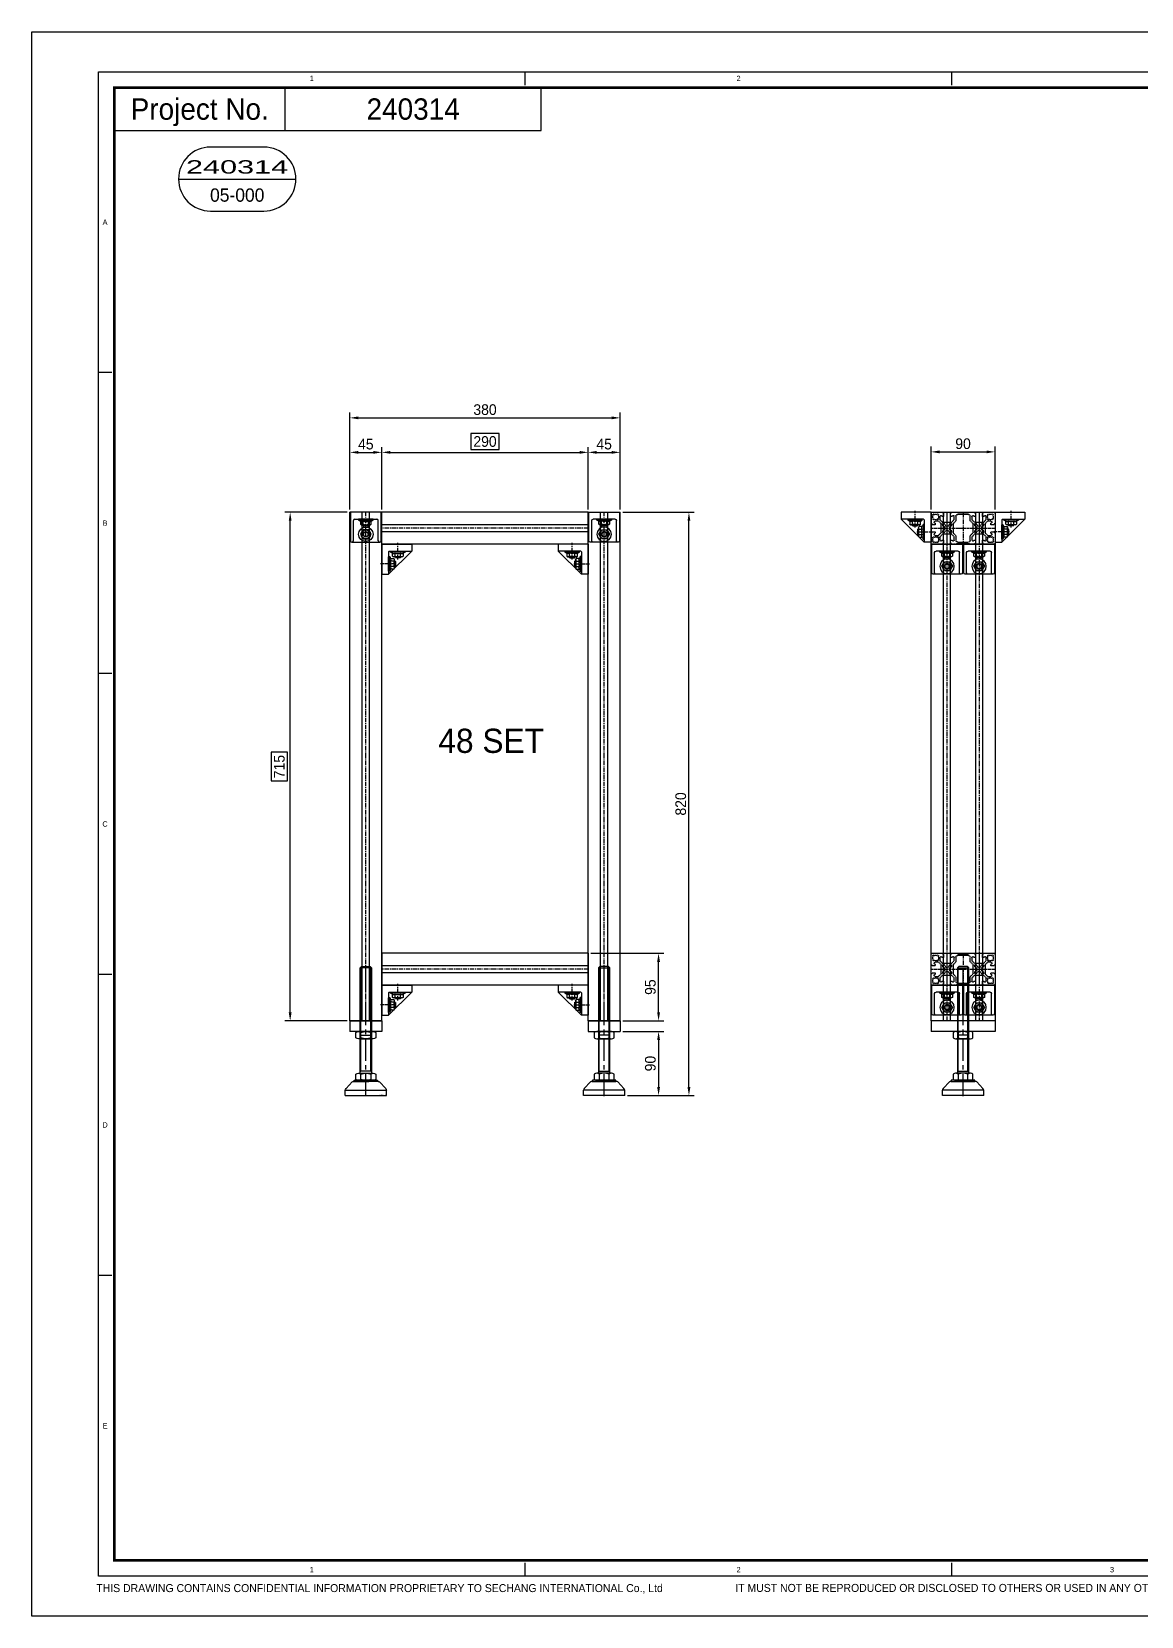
# Model space of a CAD drawing. Header units: inches. Extents: x 0 to 77285, y -118 to 40065.
# Drawn here: x 67940 to 69500, y 7929 to 10156 of the extents above; entities that cross this region are included whole.
import ezdxf
from ezdxf.enums import TextEntityAlignment as Align

# ---------------------------------------------------------------- set-up
doc = ezdxf.new("R2010")
doc.units = ezdxf.units.IN
doc.header["$LTSCALE"] = 5
doc.header["$MEASUREMENT"] = 0
doc.linetypes.add('CENTER', pattern=[2, 1.25, -0.25, 0.25, -0.25])
doc.linetypes.add('HIDDEN', pattern=[0.375, 0.25, -0.125])
for name, color, linetype in [('11', 1, 'CENTER'), ('22', 2, 'HIDDEN'), ('44', 4, 'Continuous'), ('A', 8, 'Continuous'), ('T', 3, 'Continuous')]:
    doc.layers.add(name, color=color, linetype=linetype)
doc.styles.add('SCI', font='')
doc.styles.get('SCI').set_extended_font_data('Gulim')
doc.dimstyles.new('S', dxfattribs={"dimscale": 100, "dimtxt": 2.5, "dimasz": 2, "dimexe": 1.25, "dimexo": 0.625, "dimgap": -0.625, "dimtad": 1, "dimdec": 8, "dimtxsty": 'SCI', "dimcen": 2.5, "dimclrd": 1, "dimclre": 1, "dimclrt": 7, "dimadec": 8, "dimazin": 2, "dimtfac": 1, "dimtdec": 8, "dimtmove": 0, "dimatfit": 3, "dimfxl": 1, "dimarcsym": 0})
doc.dimstyles.new('SCH', dxfattribs={"dimtxt": 2.5, "dimasz": 2, "dimexe": 1.25, "dimexo": 0.625, "dimtad": 1, "dimdec": 8, "dimtxsty": 'SCI', "dimcen": 2.5, "dimclrd": 4, "dimclre": 4, "dimclrt": 7, "dimadec": 8, "dimazin": 2, "dimtfac": 1, "dimtdec": 8, "dimtmove": 0, "dimatfit": 3, "dimfxl": 1, "dimarcsym": 0})

# ---------------------------------------------------------------- blocks, each defined once
blk = doc.blocks.new('A$C47db6cef')
at = {"ltscale": 0.506191}
for p, q in [((16.5, 45), (2, 45)), ((16.5, 43.5), (16.5, 45)), ((28.5, 45), (16.5, 45)), ((28.5, 45), (28.5, 43.5)), ((36.5, 45), (28.5, 45)), ((37, 44.5), (36.5, 45)), ((53.5, 45), (53, 44.5)), ((61.5, 45), (53.5, 45)), ((61.5, 43.5), (61.5, 45)), ((73.5, 45), (61.5, 45)), ((73.5, 45), (73.5, 43.5)), ((88, 45), (73.5, 45)), ((0, 43), (0, 28.5)), ((0, 28.5), (1.5, 28.5)), ((0, 28.5), (0, 16.5)), ((1.5, 28.5), (1.5, 27.5)), ((1.5, 27.5), (6, 27.5)), ((3.1, 40.5), (2.3, 41.3)), ((2.3, 35.7), (3.1, 36.5)), ((3.7, 42.7), (4.5, 41.9)), ((4.5, 35.1), (3.7, 34.3)), ((6, 32.5), (10.5, 32.5)), ((6, 27.5), (6, 29.5)), ((8.5, 41.9), (9.3, 42.7)), ((9.3, 34.3), (8.5, 35.1)), ((10.7, 41.3), (9.9, 40.5)), ((9.9, 36.5), (10.7, 35.7)), ((10.5, 32.5), (14, 29)), ((12.5, 34.5), (12.5, 39)), ((16, 31), (12.5, 34.5)), ((14, 29), (14, 22.8)), ((14, 22.8), (14.3, 22.5)), ((14.3, 22.5), (14, 22.2)), ((15.5, 39), (17.5, 39)), ((22.2, 31), (16, 31)), ((16, 26.3), (16, 28)), ((19.5, 24.2), (16, 26.3)), ((17.5, 43.5), (16.5, 43.5)), ((17, 29), (18.7, 29)), ((17.5, 39), (17.5, 43.5)), ((18.7, 29), (20.8, 25.5)), ((22.5, 30.7), (22.2, 31)), ((22.8, 31), (22.5, 30.7)), ((29, 31), (22.8, 31)), ((24.2, 25.5), (26.3, 29)), ((29, 26.3), (25.5, 24.2)), ((26.3, 29), (28, 29)), ((27.5, 43.5), (27.5, 39)), ((28.5, 43.5), (27.5, 43.5)), ((27.5, 39), (29.5, 39)), ((32.5, 34.5), (29, 31)), ((29, 28), (29, 26.3)), ((31, 29), (35, 33)), ((31, 16), (31, 29)), ((32.5, 39), (32.5, 34.5)), ((35, 33), (35, 39.5)), ((44.7, 44.5), (37, 44.5)), ((37.5, 42), (52.5, 42)), ((45, 44.2), (44.7, 44.5)), ((45.3, 44.5), (45, 44.2)), ((53, 44.5), (45.3, 44.5)), ((55, 39.5), (55, 33)), ((55, 33), (59, 29)), ((57.5, 34.5), (57.5, 39)), ((61, 31), (57.5, 34.5)), ((59, 29), (59, 16)), ((60.5, 39), (62.5, 39)), ((67.2, 31), (61, 31)), ((61, 26.3), (61, 28)), ((64.5, 24.2), (61, 26.3)), ((62.5, 43.5), (61.5, 43.5)), ((62, 29), (63.7, 29)), ((62.5, 39), (62.5, 43.5)), ((63.7, 29), (65.8, 25.5)), ((67.5, 30.7), (67.2, 31)), ((67.8, 31), (67.5, 30.7)), ((74, 31), (67.8, 31)), ((69.2, 25.5), (71.3, 29)), ((74, 26.3), (70.5, 24.2)), ((71.3, 29), (73, 29)), ((72.5, 43.5), (72.5, 39)), ((73.5, 43.5), (72.5, 43.5)), ((72.5, 39), (74.5, 39)), ((77.5, 34.5), (74, 31)), ((74, 28), (74, 26.3)), ((75.7, 22.5), (76, 22.8)), ((76, 22.2), (75.7, 22.5)), ((76, 29), (79.5, 32.5)), ((76, 22.8), (76, 29)), ((77.5, 39), (77.5, 34.5)), ((80.1, 40.5), (79.3, 41.3)), ((79.3, 35.7), (80.1, 36.5)), ((79.5, 32.5), (84, 32.5)), ((80.7, 42.7), (81.5, 41.9)), ((81.5, 35.1), (80.7, 34.3)), ((84, 29.5), (84, 27.5)), ((84, 27.5), (88.5, 27.5)), ((85.5, 41.9), (86.3, 42.7)), ((86.3, 34.3), (85.5, 35.1)), ((87.7, 41.3), (86.9, 40.5)), ((86.9, 36.5), (87.7, 35.7)), ((88.5, 28.5), (90, 28.5)), ((88.5, 27.5), (88.5, 28.5)), ((90, 28.5), (90, 43)), ((90, 16.5), (90, 28.5)), ((0, 16.5), (0, 2)), ((1.5, 16.5), (0, 16.5)), ((1.5, 17.5), (1.5, 16.5)), ((6, 17.5), (1.5, 17.5)), ((2, 0), (16.5, 0)), ((3.1, 8.5), (2.3, 9.3)), ((2.3, 3.7), (3.1, 4.5)), ((3.7, 10.7), (4.5, 9.9)), ((4.5, 3.1), (3.7, 2.3)), ((6, 15.5), (6, 17.5)), ((10.5, 12.5), (6, 12.5)), ((8.5, 9.9), (9.3, 10.7)), ((9.3, 2.3), (8.5, 3.1)), ((10.7, 9.3), (9.9, 8.5)), ((9.9, 4.5), (10.7, 3.7)), ((14, 16), (10.5, 12.5)), ((12.5, 10.5), (16, 14)), ((12.5, 6), (12.5, 10.5)), ((14, 22.2), (14, 16)), ((17.5, 6), (15.5, 6)), ((16, 18.7), (19.5, 20.8)), ((16, 17), (16, 18.7)), ((16, 14), (22.2, 14)), ((16.5, 1.5), (17.5, 1.5)), ((16.5, 0), (16.5, 1.5)), ((16.5, 0), (28.5, 0)), ((18.7, 16), (17, 16)), ((17.5, 1.5), (17.5, 6)), ((20.8, 19.5), (18.7, 16)), ((22.2, 14), (22.5, 14.3)), ((22.5, 14.3), (22.8, 14)), ((22.8, 14), (29, 14)), ((26.3, 16), (24.2, 19.5)), ((25.5, 20.8), (29, 18.7)), ((28, 16), (26.3, 16)), ((27.5, 6), (27.5, 1.5)), ((29.5, 6), (27.5, 6)), ((27.5, 1.5), (28.5, 1.5)), ((28.5, 1.5), (28.5, 0)), ((28.5, 0), (35.5, 0)), ((29, 18.7), (29, 17)), ((29, 14), (32.5, 10.5)), ((35, 12), (31, 16)), ((32.5, 10.5), (32.5, 6)), ((35, 5.5), (35, 12)), ((35.5, 0), (36, 0.5)), ((36, 0.5), (44.7, 0.5)), ((52.5, 3), (37.5, 3)), ((44.7, 0.5), (45, 0.8)), ((45, 0.8), (45.3, 0.5)), ((45.3, 0.5), (54, 0.5)), ((54, 0.5), (54.5, 0)), ((59, 16), (55, 12)), ((55, 12), (55, 5.5)), ((57.5, 10.5), (61, 14)), ((57.5, 6), (57.5, 10.5)), ((62.5, 6), (60.5, 6)), ((61, 18.7), (64.5, 20.8)), ((61, 17), (61, 18.7)), ((61, 14), (67.2, 14)), ((61.5, 1.5), (62.5, 1.5)), ((61.5, 0), (61.5, 1.5)), ((63.7, 16), (62, 16)), ((62.5, 1.5), (62.5, 6)), ((65.8, 19.5), (63.7, 16)), ((67.2, 14), (67.5, 14.3)), ((67.5, 14.3), (67.8, 14)), ((67.8, 14), (74, 14)), ((71.3, 16), (69.2, 19.5)), ((70.5, 20.8), (74, 18.7)), ((73, 16), (71.3, 16)), ((72.5, 6), (72.5, 1.5)), ((74.5, 6), (72.5, 6)), ((72.5, 1.5), (73.5, 1.5)), ((73.5, 1.5), (73.5, 0)), ((74, 18.7), (74, 17)), ((74, 14), (77.5, 10.5)), ((76, 16), (76, 22.2)), ((79.5, 12.5), (76, 16)), ((77.5, 10.5), (77.5, 6)), ((80.1, 8.5), (79.3, 9.3)), ((79.3, 3.7), (80.1, 4.5)), ((84, 12.5), (79.5, 12.5)), ((80.7, 10.7), (81.5, 9.9)), ((81.5, 3.1), (80.7, 2.3)), ((84, 17.5), (84, 15.5)), ((88.5, 17.5), (84, 17.5)), ((85.5, 9.9), (86.3, 10.7)), ((86.3, 2.3), (85.5, 3.1)), ((87.7, 9.3), (86.9, 8.5)), ((86.9, 4.5), (87.7, 3.7)), ((88.5, 16.5), (88.5, 17.5)), ((90, 16.5), (88.5, 16.5)), ((90, 2), (90, 16.5))]:
    blk.add_line(p, q, dxfattribs=at)
for p, q in [((54.5, 0), (61.5, 0)), ((61.5, 0), (73.5, 0)), ((73.5, 0), (88, 0))]:
    blk.add_line(p, q)
for centre, radius, start, end in [((2, 43), 2, 90, 180), ((88, 43), 2, 0, 90), ((6.5, 38.5), 5, 123.463, 146.537), ((6.5, 38.5), 5, 213.463, 236.537), ((6.5, 38.5), 4, 149.4775, 210.5225), ((6.5, 38.5), 4, 59.4775, 120.5225), ((6.5, 38.5), 4, 239.4775, 300.5225), ((6, 31), 1.5, 90, 270), ((6.5, 38.5), 5, 33.463, 56.537), ((6.5, 38.5), 5, 303.463, 326.537), ((6.5, 38.5), 4, 329.4775, 30.5225), ((14, 39), 1.5, 0, 180), ((17, 28), 1, 90, 180), ((22.5, 22.5), 3.5, 150, 210), ((22.5, 22.5), 3.5, 60, 120), ((22.5, 22.5), 3.5, 330, 30), ((28, 28), 1, 0, 90), ((31, 39), 1.5, 0, 180), ((37.5, 39.5), 2.5, 90, 180), ((52.5, 39.5), 2.5, 0, 90), ((59, 39), 1.5, 0, 180), ((62, 28), 1, 90, 180), ((67.5, 22.5), 3.5, 150, 210), ((67.5, 22.5), 3.5, 60, 120), ((67.5, 22.5), 3.5, 330, 30), ((73, 28), 1, 0, 90), ((76, 39), 1.5, 0, 180), ((83.5, 38.5), 5, 123.463, 146.537), ((83.5, 38.5), 5, 213.463, 236.537), ((83.5, 38.5), 4, 149.4775, 210.5225), ((83.5, 38.5), 4, 59.4775, 120.5225), ((83.5, 38.5), 4, 239.4775, 300.5225), ((84, 31), 1.5, 270, 90), ((83.5, 38.5), 5, 33.463, 56.537), ((83.5, 38.5), 5, 303.463, 326.537), ((83.5, 38.5), 4, 329.4775, 30.5225), ((2, 2), 2, 180, 270), ((6.5, 6.5), 5, 123.463, 146.537), ((6.5, 6.5), 5, 213.463, 236.537), ((6.5, 6.5), 4, 149.4775, 210.5225), ((6, 14), 1.5, 90, 270), ((6.5, 6.5), 4, 59.4775, 120.5225), ((6.5, 6.5), 4, 239.4775, 300.5225), ((6.5, 6.5), 5, 33.463, 56.537), ((6.5, 6.5), 5, 303.463, 326.537), ((6.5, 6.5), 4, 329.4775, 30.5225), ((14, 6), 1.5, 180, 0), ((17, 17), 1, 180, 270), ((22.5, 22.5), 3.5, 240, 300), ((28, 17), 1, 270, 0), ((31, 6), 1.5, 180, 0), ((37.5, 5.5), 2.5, 180, 270), ((52.5, 5.5), 2.5, 270, 0), ((59, 6), 1.5, 180, 0), ((62, 17), 1, 180, 270), ((67.5, 22.5), 3.5, 240, 300), ((73, 17), 1, 270, 0), ((76, 6), 1.5, 180, 0), ((83.5, 6.5), 5, 123.463, 146.537), ((83.5, 6.5), 5, 213.463, 236.537), ((83.5, 6.5), 4, 149.4775, 210.5225), ((83.5, 6.5), 4, 59.4775, 120.5225), ((83.5, 6.5), 4, 239.4775, 300.5225), ((84, 14), 1.5, 270, 90), ((83.5, 6.5), 5, 33.463, 56.537), ((83.5, 6.5), 5, 303.463, 326.537), ((83.5, 6.5), 4, 329.4775, 30.5225), ((88, 2), 2, 270, 0)]:
    blk.add_arc(centre, radius, start, end, dxfattribs=at)
at = {"layer": '11', "ltscale": 0.506191}
for p, q in [((22.5, 45), (22.5, 0)), ((67.5, 0), (67.5, 45)), ((90, 22.5), (0, 22.5))]:
    blk.add_line(p, q, dxfattribs=at)
at = {"layer": '11'}
blk.add_line((45, 45), (45, 0), dxfattribs=at)
at = {"layer": 'A', "ltscale": 0.506191}
for p, q in [((0, 45), (0, 43)), ((2, 45), (0, 45)), ((53.5, 45), (36.5, 45)), ((90, 45), (88, 45)), ((90, 43), (90, 45)), ((0, 2), (0, 0)), ((0, 0), (2, 0)), ((35.5, 0), (54.5, 0)), ((90, 0), (90, 2))]:
    blk.add_line(p, q, dxfattribs=at)
at = {"layer": 'A'}
blk.add_line((88, 0), (90, 0), dxfattribs=at)
blk = doc.blocks.new('af!@$!2^^&&@$aD읾ㅇㄹA$C5BB358B1')
for p, q in [((1.7, 42), (43.7, 42)), ((1.7, 42), (1.7, 0)), ((12.2, 32.5), (11.2, 31.5)), ((43.7, 32.5), (11.2, 0)), ((11.2, 31.5), (11.2, 0)), ((11.2, 24.7), (12.7, 24.7)), ((11.2, 4), (11.2, 24.5)), ((12.2, 32.5), (43.7, 32.5)), ((12.7, 24.7), (12.7, 4.2)), ((12.7, 24.7), (14, 22)), ((14, 32.5), (34.5, 32.5)), ((14, 31), (14, 32.5)), ((34.5, 31), (14, 31)), ((16.7, 29.7), (14, 31)), ((16.7, 25.1), (16.7, 29.7)), ((17.8, 24.5), (16.7, 25.1)), ((30.7, 24.5), (17.8, 24.5)), ((20.2, 23.8), (20.2, 24.5)), ((28.2, 23.8), (20.2, 23.8)), ((21, 23), (20.2, 23.8)), ((20.5, 25.1), (20.5, 29.7)), ((27.4, 23), (21, 23)), ((27.4, 23), (28.2, 23.8)), ((28, 25.1), (28, 29.7)), ((28.2, 23.8), (28.2, 24.5)), ((31.7, 25.1), (30.7, 24.5)), ((34.5, 31), (31.7, 29.7)), ((31.7, 29.7), (31.7, 25.1)), ((34.5, 32.5), (34.5, 31)), ((43.7, 42), (43.7, 32.5)), ((12.7, 4.2), (11.2, 4.2)), ((14, 7), (12.7, 4.2)), ((14, 22), (18.6, 22)), ((18.6, 18.3), (14, 18.3)), ((18.6, 10.7), (14, 10.7)), ((18.6, 7), (14, 7)), ((18.6, 22), (19.2, 20.9)), ((19.2, 8.1), (18.6, 7)), ((19.2, 20.9), (19.2, 8.1)), ((19.9, 18.5), (19.2, 18.5)), ((19.9, 10.5), (19.2, 10.5)), ((19.9, 18.5), (19.9, 10.5)), ((20.7, 17.7), (19.9, 18.5)), ((20.7, 11.3), (19.9, 10.5)), ((20.7, 17.7), (20.7, 11.3)), ((1.7, 0), (11.2, 0))]:
    blk.add_line(p, q)
for centre, radius, start, end in [((18.6, 32.1), 3.06, 232.1211, 307.8789), ((18.6, 27.6), 3.06, 232.1211, 307.8789), ((24.2, 40.3), 11.3, 250.5288, 289.4712), ((24.2, 35.8), 11.3, 250.5288, 289.4712), ((29.9, 32.1), 3.06, 232.1211, 307.8789), ((29.9, 27.6), 3.06, 232.1211, 307.8789), ((11.6, 20.1), 3.06, 322.1211, 37.8789), ((3.4, 14.5), 11.3, 340.5288, 19.4712), ((11.6, 8.9), 3.06, 322.1211, 37.8789), ((16.2, 20.1), 3.06, 322.1211, 37.8789), ((8, 14.5), 11.3, 340.5288, 19.4712), ((16.2, 8.9), 3.06, 322.1211, 37.8789)]:
    blk.add_arc(centre, radius, start, end)
at = {"layer": '11'}
for p, q in [((24.2, 20.7), (24.2, 44)), ((21.8, 14.5), (0, 14.5))]:
    blk.add_line(p, q, dxfattribs=at)
blk = doc.blocks.new('A$C632A6005')
for p, q in [((-21.5, 0), (-21.5, -40)), ((21.5, 0), (-21.5, 0)), ((-17.5, -40), (-17.5, -11.5)), ((-15.5, -9.5), (15.5, -9.5)), ((10.3, -9.5), (-10.2, -9.5)), ((-10.2, -9.5), (-10.2, -11)), ((-10.2, -11), (10.3, -11)), ((-10.2, -11), (-7.5, -12.3)), ((-7.5, -12.3), (-7.5, -16.9)), ((-7.5, -16.9), (-6.4, -17.5)), ((-6.4, -17.5), (6.4, -17.5)), ((-4, -18.2), (-4, -17.5)), ((-4, -18.2), (4, -18.2)), ((-3.2, -19), (-4, -18.2)), ((-3.8, -16.9), (-3.8, -12.3)), ((-3.2, -19), (3.2, -19)), ((3.2, -19), (4, -18.2)), ((3.8, -16.9), (3.8, -12.3)), ((4, -18.2), (4, -17.5)), ((6.4, -17.5), (7.5, -16.9)), ((7.5, -12.3), (10.3, -11)), ((7.5, -16.9), (7.5, -12.3)), ((10.3, -11), (10.3, -9.5)), ((17.5, -40), (17.5, -11.5)), ((21.5, -40.1), (21.5, 0)), ((-19.5, -42), (19.6, -42)), ((-3.8, -24.5), (-7.5, -31)), ((-7.5, -31), (-3.8, -37.5)), ((3.8, -24.5), (-3.8, -24.5)), ((-3.8, -37.5), (3.8, -37.5)), ((7.5, -31), (3.8, -24.5)), ((3.8, -37.5), (7.5, -31))]:
    blk.add_line(p, q)
for radius in [10.2, 6.5, 4, 3.2]:
    blk.add_circle((0, -31), radius)
for centre, radius, start, end in [((-15.5, -11.5), 2, 90, 180), ((-5.6, -9.9), 3.06, 232.1211, 307.8789), ((-5.6, -14.4), 3.06, 232.1211, 307.8789), ((0, -22.5), 4.1, 121.3886, 166.7272), ((0, -1.7), 11.3, 250.5288, 289.4712), ((0, -6.2), 11.3, 250.5288, 289.4712), ((0, -22.5), 4.1, 13.2728, 58.6114), ((5.6, -9.9), 3.06, 232.1211, 307.8789), ((5.6, -14.4), 3.06, 232.1211, 307.8789), ((15.5, -11.5), 2, 0, 90), ((-19.5, -40), 2, 180, 270), ((-19.5, -40), 2, 270, 0), ((19.5, -40), 2, 180, 270), ((19.6, -40.1), 1.9, 270, 0)]:
    blk.add_arc(centre, radius, start, end)
blk = doc.blocks.new('A$Cf1812530')
for p, q in [((-90, 0), (0, 0)), ((-90, 0), (-90, -15)), ((0, 0), (0, -15)), ((-90, -15), (0, -15))]:
    blk.add_line(p, q)
blk = doc.blocks.new('A$Ca3d7606b')
for p, q in [((-6.9, 1.3), (-6.9, 8.7)), ((-6.9, 1.3), (-6.9, 8.7)), ((-6.9, 8.7), (-6.9, 1.3)), ((6.9, 0), (-6.9, 0)), ((6.9, 0), (-6.9, 0)), ((6.9, 1.3), (6.9, 8.7)), ((6.9, 1.3), (6.9, 8.7)), ((6.9, 1.3), (6.9, 8.7))]:
    blk.add_line(p, q)
for points in [[(-13.9, 8.7), (-13.9, 1.3)], [(10.4, 10), (-10.4, 10)], [(-10.4, 0), (10.4, 0)], [(13.9, 1.3), (13.9, 8.7)]]:
    blk.add_lwpolyline(points)
for centre, radius, start, end in [((-10.4, 4.9), 5.14, 47.6569, 132.3431), ((-10.4, 5.1), 5.14, 227.6569, 312.3431), ((0, -8.6), 18.6, 68.0805, 111.9195), ((0, 18.6), 18.6, 248.0805, 291.9195), ((10.4, 4.9), 5.14, 47.6569, 132.3431), ((10.4, 5.1), 5.14, 227.6569, 312.3431)]:
    blk.add_arc(centre, radius, start, end)
blk = doc.blocks.new('A$C68f407b1')
for p, q in [((-6, 181.5), (-8, 179.5)), ((-8, 179.5), (-8, 33.5)), ((-8, 179.5), (8, 179.5)), ((6, 181.5), (-6, 181.5)), ((8, 179.5), (6, 181.5)), ((8, 33.5), (8, 179.5)), ((-8, 34.5), (-8, 31.5)), ((-6.9, 30.2), (-6.9, 22.8)), ((6.9, 22.8), (6.9, 30.2)), ((8, 31.5), (8, 34.5)), ((-29, 0), (-29, 7.5)), ((29, 7.5), (-29, 7.5)), ((29, 0), (-29, 0)), ((-27.9, 9.8), (-19.2, 19.3)), ((-17.3, 20), (-4, 20)), ((17.3, 20), (-4, 20)), ((27.9, 9.8), (19.2, 19.3)), ((29, 0), (29, 7.5))]:
    blk.add_line(p, q)
for points in [[(-13.9, 30.2), (-13.9, 22.8)], [(10.4, 31.5), (-10.4, 31.5)], [(13.9, 22.8), (13.9, 30.2)], [(-10.4, 21.5), (10.4, 21.5)]]:
    blk.add_lwpolyline(points)
blk.add_lwpolyline([(-16.5, 20), (16.5, 20), (16.5, 21.5), (-16.5, 21.5)], close=True)
for centre, radius, start, end in [((-10.4, 26.4), 5.14, 47.6569, 132.3431), ((-10.4, 26.6), 5.14, 227.6569, 312.3431), ((0, 12.9), 18.6, 68.0805, 111.9195), ((0, 40.1), 18.6, 248.0805, 291.9195), ((10.4, 26.4), 5.14, 47.6569, 132.3431), ((10.4, 26.6), 5.14, 227.6569, 312.3431), ((-26, 7.5), 3, 128.8507, 180), ((-17.3, 17), 3, 90, 128.8507), ((17.3, 17), 3, 51.1493, 90), ((26, 7.5), 3, 0, 51.1493)]:
    blk.add_arc(centre, radius, start, end)
at = {"layer": '11', "ltscale": 5}
blk.add_line((0, -1), (0, 181.5), dxfattribs=at)
at = {"layer": 'A'}
blk.add_line((8, 85), (-8, 85), dxfattribs=at)
at = {"layer": 'T'}
for p, q in [((-6.9, 34.5), (-6.9, 180.6)), ((6.9, 34.5), (6.9, 180.6)), ((-6.9, 34.5), (-8, 33.5)), ((-6.9, 34.5), (6.9, 34.5)), ((8, 33.5), (6.9, 34.5))]:
    blk.add_line(p, q, dxfattribs=at)
at = {"layer": '44', "insert": (-27.6, 1.1), "char_height": 0.64, "width": 16.63, "attachment_point": 1, "style": 'SCI'}
blk.add_mtext('Q-MASTER SM16-150-58', dxfattribs=at)
blk = doc.blocks.new('A$C916a343e')
for p, q in [((-45, 0), (45, 0)), ((-45, -715, 0), (-45, 0)), ((45, 0), (45, -715, 0)), ((45, -715, 0), (-45, -715, 0))]:
    blk.add_line(p, q)
at = {"layer": '11'}
for p, q in [((-22.5, -715, 0), (-22.5, 0)), ((22.5, 0), (22.5, -715, 0))]:
    blk.add_line(p, q, dxfattribs=at)
at = {"layer": 'A'}
for p, q in [((-27.5, -715, 0), (-27.5, 0)), ((-17.5, -715, 0), (-17.5, 0)), ((17.5, 0), (17.5, -715, 0)), ((27.5, 0), (27.5, -715, 0))]:
    blk.add_line(p, q, dxfattribs=at)
at = {"xscale": -1}
blk.add_blockref('A$Cf1812530', (-45, -715, 0), dxfattribs=at)
at = {"layer": '22', "xscale": -1}
for p in [(45, -45), (45, -665, 0)]:
    blk.add_blockref('A$C47db6cef', p, dxfattribs=at)
at = {"layer": '44', "extrusion": (0, 0, -1), "zscale": -1}
blk.add_blockref('af!@$!2^^&&@$aD읾ㅇㄹA$C5BB358B1', (43.3, -42), dxfattribs=at)
at = {"layer": '44', "extrusion": (0, 0, -1), "xscale": -1, "zscale": -1}
blk.add_blockref('af!@$!2^^&&@$aD읾ㅇㄹA$C5BB358B1', (-43.3, -42), dxfattribs=at)
at = {"layer": '44', "xscale": -1}
for p in [(-22.5, -45), (22.5, -45), (-22.5, -665, 0), (22.5, -665, 0)]:
    blk.add_blockref('A$C632A6005', p, dxfattribs=at)
at = {"layer": '44'}
for name, p in [('A$C68f407b1', (0, -820, 0)), ('A$Ca3d7606b', (0, -740, 0))]:
    blk.add_blockref(name, p, dxfattribs=at)
blk = doc.blocks.new('A$Cec259d19')
for p, q in [((0, 15), (45, 15)), ((0, 15), (0, 0)), ((0, 0), (45, 0)), ((45, 15), (45, 0))]:
    blk.add_line(p, q)
blk = doc.blocks.new('A$Cdd2ecb14')
for p, q in [((312.5, 0), (22.5, 0, 0)), ((312.5, -715, 0), (312.5, 0)), ((312.5, 0), (357.5, 0)), ((357.5, -715, 0), (357.5, 0)), ((-22.5, -715, 0), (-22.5, 0, 0)), ((22.5, 0, 0), (-22.5, 0, 0)), ((22.5, -715, 0), (22.5, 0, 0)), ((312.5, -45), (22.5, -45, 0)), ((312.5, -620, 0), (22.5, -620, 0)), ((22.5, -620, 0), (22.5, -665, 0)), ((312.5, -620, 0), (312.5, -665, 0)), ((312.5, -665, 0), (22.5, -665, 0)), ((-22.5, -715, 0), (22.5, -715, 0)), ((357.5, -715, 0), (312.5, -715, 0))]:
    blk.add_line(p, q)
at = {"layer": '11'}
for p, q in [((335, -715, 0), (335, 0)), ((0, -715, 0), (0, 0, 0)), ((312.5, -22.5), (22.5, -22.5, 0)), ((312.5, -642.5, 0), (22.5, -642.5, 0))]:
    blk.add_line(p, q, dxfattribs=at)
at = {"layer": 'A'}
for p, q in [((330, -715, 0), (330, 0)), ((340, -715, 0), (340, 0)), ((-5, -715, 0), (-5, 0, 0)), ((5, -715, 0), (5, 0, 0)), ((312.5, -17.5), (22.5, -17.5, 0)), ((312.5, -27.5), (22.5, -27.5, 0)), ((312.5, -637.5, 0), (22.5, -637.5, 0)), ((312.5, -647.5, 0), (22.5, -647.5, 0))]:
    blk.add_line(p, q, dxfattribs=at)
at = {"xscale": -1}
blk.add_blockref('A$Cec259d19', (22.5, -730, 0), dxfattribs=at)
blk.add_blockref('A$Cec259d19', (312.5, -730, 0))
at = {"layer": '44'}
for name, p in [('A$C632A6005', (0, 0, 0)), ('A$C68f407b1', (335, -820, 0)), ('A$Ca3d7606b', (335, -740, 0))]:
    blk.add_blockref(name, p, dxfattribs=at)
at = {"layer": '44', "xscale": -1}
for name, p in [('A$C632A6005', (335, 0)), ('A$C68f407b1', (0, -820, 0)), ('A$Ca3d7606b', (0, -740, 0))]:
    blk.add_blockref(name, p, dxfattribs=at)
at = {"layer": '44', "extrusion": (0, 0, -1), "xscale": -1, "zscale": -1}
for p in [(-20.8, -87, 0), (-20.8, -707, 0)]:
    blk.add_blockref('af!@$!2^^&&@$aD읾ㅇㄹA$C5BB358B1', p, dxfattribs=at)
at = {"layer": '44', "extrusion": (0, 0, -1), "zscale": -1}
for p in [(-314.2, -87), (-314.2, -707, 0)]:
    blk.add_blockref('af!@$!2^^&&@$aD읾ㅇㄹA$C5BB358B1', p, dxfattribs=at)
blk = doc.blocks.new('A$C60684f4e')
at = {"color": 2}
for p, q in [((92.5, -10), (92.5, -7.5)), ((172.5, -10), (172.5, -7.5)), ((15, -63.9), (12.5, -63.9)), ((15, -120.3), (12.5, -120.3)), ((15, -176.7), (12.5, -176.7)), ((15, -233.1), (12.5, -233.1)), ((92.5, -289.5), (92.5, -287)), ((172.5, -289.5), (172.5, -287))]:
    blk.add_line(p, q, dxfattribs=at)
at = {"color": 40}
for p, q in [((47.5, -18.5), (47.5, -10.5)), ((95.5, -18.5), (95.5, -10.5))]:
    blk.add_line(p, q, dxfattribs=at)
at = {"color": 7, "linetype": 'Continuous'}
blk.add_line((27.52, -27.62), (49.52, -27.62), dxfattribs=at)
at = {"color": 2}
blk.add_lwpolyline([(12.5, -289.5), (12.5, -7.5), (412.5, -7.5), (412.5, -289.5)], close=True, dxfattribs=at)
at = {"color": 40, "const_width": 0.5}
blk.add_lwpolyline([(15.5, -286.5), (15.5, -10.5), (409.5, -10.5), (409.5, -286.5)], close=True, dxfattribs=at)
at = {"color": 40}
blk.add_lwpolyline([(15.5, -18.5), (95.5, -18.5)], dxfattribs=at)
blk.add_lwpolyline([(33.52, -21.62, 1), (33.52, -33.62), (43.52, -33.62, 1), (43.52, -21.62)], format="xyb", close=True)
at = {"layer": 'Defpoints', "color": 1}
blk.add_lwpolyline([(0, -297), (0, 0), (420, 0), (420, -297)], close=True, dxfattribs=at)
at = {"color": 2, "style": 'SCI'}
for s, p in [('1', (52.5, -8.75)), ('2', (132.5, -8.75)), ('A', (13.75, -35.7)), ('B', (13.75, -92.1)), ('C', (13.75, -148.5)), ('D', (13.75, -204.9)), ('E', (13.75, -261.3)), ('1', (52.5, -288.25)), ('2', (132.5, -288.25)), ('3', (202.5, -288.25))]:
    blk.add_text(s, height=1, dxfattribs=at).set_placement(p, align=Align.MIDDLE_CENTER)
at = {"style": 'SCI'}
blk.add_text('Project No.', height=4, dxfattribs=at).set_placement((31.5, -14.5), align=Align.MIDDLE_CENTER)
at = {"color": 3, "linetype": 'Continuous', "style": 'SCI'}
for s, p in [('THIS DRAWING CONTAINS CONFIDENTIAL INFORMATION PROPRIETARY TO SECHANG INTERNATIONAL Co., Ltd  ', (12.11, -292.46)), ('IT MUST NOT BE REPRODUCED OR DISCLOSED TO OTHERS OR USED IN ANY OTHER WAY IN WHOLE OR PART EXCEPT AN AUTHORIZED IN WRITING BY SECHANG INTERNATIONAL Co., Ltd.', (131.88, -292.43))]:
    blk.add_text(s, height=1.5, dxfattribs=at).set_placement(p)
blk = doc.blocks.new('*D798')
at = {"color": 1, "lineweight": -2, "transparency": 16777216}
for p, q in [((68597.1, 9591.5), (68556.9, 9591.5)), ((68556.9, 9591.5), (68556.9, 9568.6)), ((68597.1, 9568.6), (68597.1, 9591.5)), ((68432, 9484.4), (68432, 9572.3)), ((68444, 9564.8), (68710, 9564.8)), ((68556.9, 9568.6), (68597.1, 9568.6)), ((68722, 9484.4), (68722, 9572.3))]:
    blk.add_line(p, q, dxfattribs=at)
at = {"color": 1, "transparency": 16777216}
for points in [[(68444, 9566.8), (68444, 9562.8), (68432, 9564.8)], [(68710, 9566.8), (68710, 9562.8), (68722, 9564.8)]]:
    blk.add_solid(points, dxfattribs=at)
at = {"layer": 'Defpoints', "color": 0, "transparency": 16777216}
for p in [(68722, 9564.8), (68432, 9480.6, 0), (68722, 9480.6, 0)]:
    blk.add_point(p, dxfattribs=at)
at = {"color": 7, "transparency": 16777216, "insert": (68577, 9580), "char_height": 15, "attachment_point": 5, "style": 'SCI'}
blk.add_mtext('290', dxfattribs=at)
blk = doc.blocks.new('*D799')
at = {"color": 1, "lineweight": -2, "transparency": 16777216}
for p, q in [((68383.2, 9480.6), (68295.6, 9480.6)), ((68303.1, 8777.6), (68303.1, 9468.6)), ((68299.3, 9143.2), (68276.4, 9143.2)), ((68276.4, 9143.2), (68276.4, 9103.1)), ((68299.3, 9103.1), (68299.3, 9143.2)), ((68276.4, 9103.1), (68299.3, 9103.1)), ((68383.2, 8765.6), (68295.6, 8765.6))]:
    blk.add_line(p, q, dxfattribs=at)
at = {"color": 1, "transparency": 16777216}
for points in [[(68301.1, 9468.6), (68305.1, 9468.6), (68303.1, 9480.6)], [(68301.1, 8777.6), (68305.1, 8777.6), (68303.1, 8765.6)]]:
    blk.add_solid(points, dxfattribs=at)
at = {"layer": 'Defpoints', "color": 0, "transparency": 16777216}
for p in [(68303.1, 9480.6), (68387, 9480.6, 0), (68387, 8765.6)]:
    blk.add_point(p, dxfattribs=at)
at = {"color": 7, "transparency": 16777216, "insert": (68287.9, 9123.1), "char_height": 15, "attachment_point": 5, "rotation": 90, "style": 'SCI'}
blk.add_mtext('715', dxfattribs=at)
blk = doc.blocks.new('*D829')
at = {"color": 4, "lineweight": -2, "transparency": 16777216}
for p, q in [((68387, 9484.4), (68387, 9572.3)), ((68399, 9564.8), (68420, 9564.8)), ((68432, 9484.4), (68432, 9572.3))]:
    blk.add_line(p, q, dxfattribs=at)
at = {"color": 4, "transparency": 16777216}
for points in [[(68399, 9566.8), (68399, 9562.8), (68387, 9564.8)], [(68420, 9566.8), (68420, 9562.8), (68432, 9564.8)]]:
    blk.add_solid(points, dxfattribs=at)
at = {"layer": 'Defpoints', "color": 0, "transparency": 16777216}
for p in [(68432, 9564.8), (68387, 9480.6, 0), (68432, 9480.6, 0)]:
    blk.add_point(p, dxfattribs=at)
at = {"color": 7, "transparency": 16777216, "insert": (68409.5, 9576.3), "char_height": 15, "attachment_point": 5, "style": 'SCI'}
blk.add_mtext('45', dxfattribs=at)
blk = doc.blocks.new('*D830')
at = {"color": 4, "lineweight": -2, "transparency": 16777216}
for p, q in [((68387, 9484.4), (68387, 9620.8)), ((68399, 9613.3), (68755, 9613.3)), ((68767, 9484.4), (68767, 9620.8))]:
    blk.add_line(p, q, dxfattribs=at)
at = {"color": 4, "transparency": 16777216}
for points in [[(68399, 9615.3), (68399, 9611.3), (68387, 9613.3)], [(68755, 9615.3), (68755, 9611.3), (68767, 9613.3)]]:
    blk.add_solid(points, dxfattribs=at)
at = {"layer": 'Defpoints', "color": 0, "transparency": 16777216}
for p in [(68767, 9613.3), (68387, 9480.6, 0), (68767, 9480.6, 0)]:
    blk.add_point(p, dxfattribs=at)
at = {"color": 7, "transparency": 16777216, "insert": (68577, 9624.8), "char_height": 15, "attachment_point": 5, "style": 'SCI'}
blk.add_mtext('380', dxfattribs=at)
blk = doc.blocks.new('*D831')
at = {"color": 4, "lineweight": -2, "transparency": 16777216}
for p, q in [((68722, 9484.4), (68722, 9572.3)), ((68734, 9564.8), (68755, 9564.8)), ((68767, 9484.4), (68767, 9572.3))]:
    blk.add_line(p, q, dxfattribs=at)
at = {"color": 4, "transparency": 16777216}
for points in [[(68734, 9566.8), (68734, 9562.8), (68722, 9564.8)], [(68755, 9566.8), (68755, 9562.8), (68767, 9564.8)]]:
    blk.add_solid(points, dxfattribs=at)
at = {"layer": 'Defpoints', "color": 0, "transparency": 16777216}
for p in [(68767, 9564.8), (68722, 9480.6, 0), (68767, 9480.6, 0)]:
    blk.add_point(p, dxfattribs=at)
at = {"color": 7, "transparency": 16777216, "insert": (68744.5, 9576.3), "char_height": 15, "attachment_point": 5, "style": 'SCI'}
blk.add_mtext('45', dxfattribs=at)
blk = doc.blocks.new('*D832')
at = {"color": 4, "lineweight": -2, "transparency": 16777216}
for p, q in [((68725.7, 8860.6), (68828.5, 8860.6)), ((68821, 8777.6), (68821, 8848.6)), ((68770.7, 8765.6), (68828.5, 8765.6))]:
    blk.add_line(p, q, dxfattribs=at)
at = {"color": 4, "transparency": 16777216}
for points in [[(68819, 8848.6), (68823, 8848.6), (68821, 8860.6)], [(68819, 8777.6), (68823, 8777.6), (68821, 8765.6)]]:
    blk.add_solid(points, dxfattribs=at)
at = {"layer": 'Defpoints', "color": 0, "transparency": 16777216}
for p in [(68722, 8860.6, 0), (68821, 8860.6), (68767, 8765.6, 0)]:
    blk.add_point(p, dxfattribs=at)
at = {"color": 7, "transparency": 16777216, "insert": (68809.5, 8813.1), "char_height": 15, "attachment_point": 5, "rotation": 90, "style": 'SCI'}
blk.add_mtext('95', dxfattribs=at)
blk = doc.blocks.new('*D833')
at = {"color": 4, "lineweight": -2, "transparency": 16777216}
for p, q in [((68770.7, 8750.6), (68828.5, 8750.6)), ((68821, 8738.6), (68821, 8672.6)), ((68777.2, 8660.6), (68828.5, 8660.6))]:
    blk.add_line(p, q, dxfattribs=at)
at = {"color": 4, "transparency": 16777216}
for points in [[(68819, 8738.6), (68823, 8738.6), (68821, 8750.6)], [(68819, 8672.6), (68823, 8672.6), (68821, 8660.6)]]:
    blk.add_solid(points, dxfattribs=at)
at = {"layer": 'Defpoints', "color": 0, "transparency": 16777216}
for p in [(68767, 8750.6, 0), (68773.5, 8660.6, 0), (68821, 8660.6)]:
    blk.add_point(p, dxfattribs=at)
at = {"color": 7, "transparency": 16777216, "insert": (68809.5, 8705.6), "char_height": 15, "attachment_point": 5, "rotation": 90, "style": 'SCI'}
blk.add_mtext('90', dxfattribs=at)
blk = doc.blocks.new('*D834')
at = {"color": 4, "lineweight": -2, "transparency": 16777216}
for p, q in [((68770.7, 9480.6), (68871.2, 9480.6)), ((68863.7, 8672.6), (68863.7, 9468.6)), ((68777.2, 8660.6), (68871.2, 8660.6))]:
    blk.add_line(p, q, dxfattribs=at)
at = {"color": 4, "transparency": 16777216}
for points in [[(68861.7, 9468.6), (68865.7, 9468.6), (68863.7, 9480.6)], [(68861.7, 8672.6), (68865.7, 8672.6), (68863.7, 8660.6)]]:
    blk.add_solid(points, dxfattribs=at)
at = {"layer": 'Defpoints', "color": 0, "transparency": 16777216}
for p in [(68767, 9480.6, 0), (68863.7, 9480.6), (68773.5, 8660.6, 0)]:
    blk.add_point(p, dxfattribs=at)
at = {"color": 7, "transparency": 16777216, "insert": (68852.2, 9070.6), "char_height": 15, "attachment_point": 5, "rotation": 90, "style": 'SCI'}
blk.add_mtext('820', dxfattribs=at)
blk = doc.blocks.new('*D835')
at = {"color": 4, "lineweight": -2, "transparency": 16777216}
for p, q in [((69204, 9484.4), (69204, 9573)), ((69216, 9565.5), (69282, 9565.5)), ((69294, 9484.4), (69294, 9573))]:
    blk.add_line(p, q, dxfattribs=at)
at = {"color": 4, "transparency": 16777216}
for points in [[(69216, 9567.5), (69216, 9563.5), (69204, 9565.5)], [(69282, 9567.5), (69282, 9563.5), (69294, 9565.5)]]:
    blk.add_solid(points, dxfattribs=at)
at = {"layer": 'Defpoints', "color": 0, "transparency": 16777216}
for p in [(69294, 9565.5), (69204, 9480.6, 0), (69294, 9480.6, 0)]:
    blk.add_point(p, dxfattribs=at)
at = {"color": 7, "transparency": 16777216, "insert": (69249, 9576.9), "char_height": 15, "attachment_point": 5, "style": 'SCI'}
blk.add_mtext('90', dxfattribs=at)

msp = doc.modelspace()

# ---------------------------------------------------------------- block references
at = {"xscale": 7.5, "yscale": 7.5, "zscale": 7.5}
msp.add_blockref('A$C60684f4e', (67939.72535195, 10156.14629754), dxfattribs=at)
for name, p in [('A$Cdd2ecb14', (68409.48921518, 9480.61181028, -0.00000001)), ('A$C916a343e', (69249.03600282, 9480.61181028, -0.00000001))]:
    msp.add_blockref(name, p)

# ---------------------------------------------------------------- texts
at = {"style": 'SCI'}
for s, height, p in [('240314', 30, (68475.97535195, 10047.39629754)), ('05-000', 18.75, (68228.65442512, 9926.50093172))]:
    msp.add_text(s, height=height, dxfattribs=at).set_placement(p, align=Align.MIDDLE_CENTER)
at = {"style": 'SCI', "width": 1.63101}
msp.add_text('240314', height=18.75, dxfattribs=at).set_placement((68156.64914456, 9956.71242468), (68300.31269272, 9956.71242468), align=Align.FIT)
at = {"style": 'SCI'}
msp.add_text('48 SET', height=34.009434135, dxfattribs=at).set_placement((68511.46245469, 9159.34691953), align=Align.MIDDLE_LEFT)

# ---------------------------------------------------------------- dimensions: what is measured, and where the dimension line sits
for base, p1, p2, dimstyle, picture, middle in [((68766.9892151789, 9613.3185873544), (68386.9892151791, 9480.6118102792, -0.0000000145), (68766.9892151789, 9480.6118102792, -0.0000000098), 'SCH', '*D830', (68576.989215179, 9624.7583343584)), ((68431.9892151791, 9564.8209474993), (68386.9892151791, 9480.6118102792, -0.0000000145), (68431.9892151791, 9480.6118102792, -0.0000000145), 'SCH', '*D829', (68409.4892151791, 9576.2706811877)), ((68721.9892151789, 9564.8209474993), (68431.9892151791, 9480.6118102792, -0.0000000145), (68721.9892151789, 9480.6118102792, -0.0000000098), 'S', '*D798', (68576.989215179, 9580.0106945032)), ((68766.9892151789, 9564.8209474993), (68721.9892151789, 9480.6118102792, -0.0000000098), (68766.9892151789, 9480.6118102792, -0.0000000098), 'SCH', '*D831', (68744.4892151789, 9576.2706811877)), ((69294.036002818, 9565.460053022), (69204.036002818, 9480.6118102792, -0.0000000145), (69294.036002818, 9480.6118102792, -0.0000000145), 'SCH', '*D835', (69249.036002818, 9576.8998000259))]:
    dim = msp.add_linear_dim(base=base, p1=p1, p2=p2, dimstyle=dimstyle, override={"dimscale": 6})
    dim.commit()
    dim.dimension.update_dxf_attribs({"geometry": picture, "text_midpoint": middle})
for base, p1, p2, dimstyle, picture, middle in [((68303.0877805875, 9480.6118102792), (68386.9892151791, 8765.6118102792), (68386.9892151791, 9480.6118102792, -0.0000000145), 'S', '*D799', (68287.8780602147, 9123.1118102792)), ((68863.6568995907, 9480.6118102792), (68773.4892151789, 8660.6118102792, 0.0000000047), (68766.9892151789, 9480.6118102792, -0.0000000098), 'SCH', '*D834', (68852.2171525867, 9070.6118102792)), ((68820.9757445998, 8860.6118102798), (68766.9892151789, 8765.6118102792, 0.0000000047), (68721.9892151789, 8860.6118102798, 0.0000000048), 'SCH', '*D832', (68809.5359975958, 8813.1118102795)), ((68820.9757445999, 8660.6118102792), (68766.9892151789, 8750.6118102792, 0.0000000047), (68773.4892151789, 8660.6118102792, 0.0000000047), 'SCH', '*D833', (68809.5359975958, 8705.6118102792))]:
    dim = msp.add_linear_dim(base=base, p1=p1, p2=p2, angle=90, dimstyle=dimstyle, override={"dimscale": 6})
    dim.commit()
    dim.dimension.update_dxf_attribs({"geometry": picture, "text_midpoint": middle})

doc.saveas('drawing.dxf')
